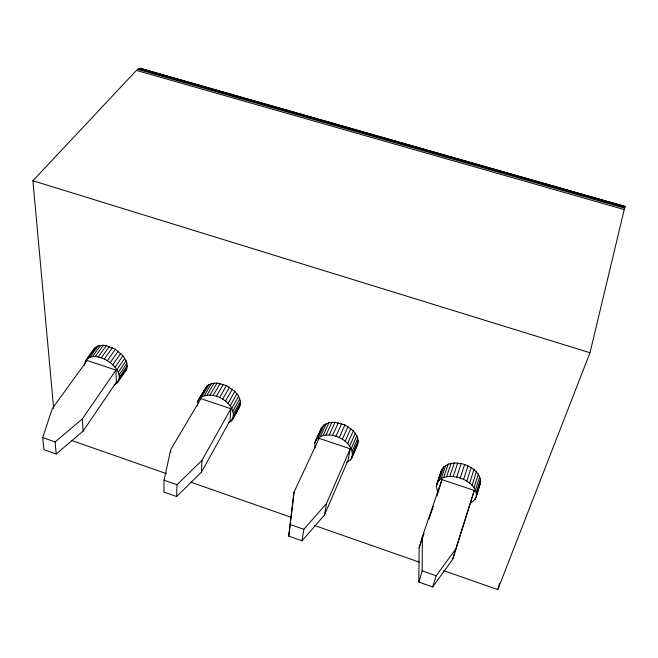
<?xml version="1.0" encoding="UTF-8"?>
<svg xmlns="http://www.w3.org/2000/svg" width="658" height="658" viewBox="0 0 658 658"><rect width="100%" height="100%" fill="white"/><g stroke="black" fill="none" stroke-linecap="round" stroke-linejoin="round"><path stroke-width="0.99" d="M418.809 582.059L422.156 570.84L422.387 536.583L441.929 479.592L474.295 490.465L452.564 559.547L432.651 586.952L418.809 582.059L419.13 547.925L422.387 536.583M164.048 480.208L163.9 492.044L176.657 496.551L201.406 472.214L230.004 420.61L230.884 408.733L200.92 398.666L170.759 449.579L164.048 480.208L176.961 484.74L201.99 460.378L230.884 408.733M170.71 452.556L170.743 450.574M176.657 496.551L176.961 484.74M346.544 462.5L350.566 459.802L351.841 457.952L357.368 445.063L358.248 440.605L356.842 435.637L353.288 430.76L344.924 424.928L335.054 422.28L328.992 422.675L324.221 424.764L321.31 428.268L315.379 440.942L314.738 443.089L315.174 447.859M443.558 570.626L497.802 589.609L590.004 352.737L624.977 206.415L140.927 68.572L138.805 68.638L136.436 70.398L32.9 180.744L53.66 408.478M201.406 472.214L201.99 460.378M84.298 365.486C88.262 341.543 134.355 371.828 114.138 384.971M351.841 457.952C356.332 440.523 325.932 426.507 315.379 440.942M117.223 383.104L126.311 369.911L127.265 365.741L126.106 360.831L122.964 355.772L115.389 349.275L106.3 345.647L103.372 345.277L98.215 345.886L94.497 348.189L85.079 361.258M288.747 536.13L294.036 492.2L319.105 438.351L350.237 448.805L347.983 460.452L324.468 515L302.03 540.818L288.747 536.13L294.036 492.2M437.504 491.312L436.369 486.451L436.698 484.165L441.337 470.774L443.755 466.818L448.254 464.104L454.308 462.961L461.184 463.553L464.663 464.499L471.161 467.517L473.974 469.499L478.3 474.105L480.463 479.073L480.225 483.778L476.022 497.407L475.002 499.471L471.334 502.737M441 473.061L441.337 470.774M302.03 540.818L303.881 529.312L326.541 503.444L350.237 448.805M228.877 422.716L232.323 419.894L239.068 407.697L240.524 403.617L240.433 401.248L238.624 396.231L234.824 391.346L226.475 385.572L217.033 383.055L211.432 383.565L207.212 385.761L198.642 399.414L197.729 401.364L197.532 405.928M204.597 390.827L205.781 387.414M324.468 515L326.541 503.444M476.022 497.407L480.653 481.491M232.323 419.894C238.788 403.469 210.609 387.241 198.642 399.414M497.802 589.609L499.406 583.662M438.878 490.103L441.929 479.592M320.66 430.414L321.31 428.268M476.441 495.12L476.244 492.702L480.463 479.073M475.002 499.471L475.602 497.53M476.203 495.581L478.909 486.83M452.564 559.547L474.295 490.465M476.244 492.702L475.438 490.202L479.674 476.581M475.438 490.202L474.04 487.718L478.3 474.105M432.651 586.952L436.18 575.766L456.249 548.295M474.04 487.718L472.09 485.324L476.384 471.72M472.09 485.324L469.656 483.087L473.974 469.499M469.656 483.087L466.802 481.088L471.161 467.517M466.802 481.088L463.627 479.378L468.019 465.831M463.627 479.378L460.23 478.029L464.663 464.499M42.704 437.586L52.278 408.61L87.127 360.461L115.981 370.15L116.367 382.224L83.089 431.072L56.218 454.02L43.963 449.694L42.704 437.586L55.099 441.946L82.299 418.99L115.981 370.15M436.698 484.165C439.56 476.31 449.669 475.545 456.71 477.066L461.184 463.553M92.885 351.224L94.497 348.189M453.189 476.524L457.688 463.043M449.768 476.425L454.308 462.961M446.56 476.77L451.125 463.314M443.656 477.535L448.254 464.104M441.156 478.695L445.77 465.28M419.13 547.925L424.073 533.465M429.024 519.006L433.318 506.479M436.945 495.877L438.598 491.057M437.628 482.067L442.258 468.669M436.369 486.451L440.671 474.015M439.125 480.225L443.755 466.818M352.713 453.502L358.248 440.605M350.566 459.802L352.145 456.126M352.935 454.283L354.119 451.52M354.909 449.685L356.093 446.922M352.565 455.83L358.092 442.933M352.277 451.043L357.829 438.154M351.265 448.526L356.842 435.637M349.711 446.025L355.312 433.145M347.654 443.624L353.288 430.76M345.162 441.395L350.829 428.547M342.308 439.412L348.008 426.581M339.191 437.743L344.924 424.928M335.893 436.427L341.666 423.637M332.537 435.514L338.344 422.74M329.214 435.037L335.054 422.28M326.031 434.996L331.903 422.255M323.094 435.399L328.992 422.675M320.495 436.229L326.401 423.522M314.738 443.089L322.502 426.359M318.299 437.455L324.221 424.764M479.213 485.859L480.225 483.778M233.664 413.454L240.433 401.248M233.771 415.823L240.524 403.617M230.826 421.49L234.199 415.395M233.319 417.995L240.055 405.789M233.006 410.962L239.792 398.764M231.813 408.429L238.624 396.231M230.111 405.912L236.946 393.731M227.956 403.51L234.824 391.346M225.414 401.298L232.315 389.141M222.56 399.34L229.502 387.2M219.492 397.695L226.475 385.572M216.301 396.42L223.317 384.313M213.093 395.548L220.134 383.466M209.96 395.121L217.033 383.055M207.007 395.137L214.105 383.088M204.325 395.598L211.432 383.565M197.729 401.364L204.86 389.363M200.081 397.777L207.212 385.761M201.99 396.486L209.112 384.461M119.18 379.51L127.043 367.954M119.049 374.896L126.945 363.339M119.378 377.297L127.265 365.741M356.513 446.305L357.368 445.063M118.177 372.379L126.106 360.831M116.811 369.821L124.765 358.281M114.977 367.304L122.964 355.772M112.732 364.902L120.751 353.387M110.141 362.698L118.201 351.199M107.295 360.757L115.389 349.275M104.285 359.145L112.403 347.671M101.192 357.903L109.343 346.453M98.116 357.08L106.3 345.647M95.163 356.694L103.372 345.277M89.973 357.278L98.215 345.886M92.424 356.768L100.649 345.36M87.892 358.223L96.142 346.84M126.311 369.911L123.951 372.412M624.977 206.415L617.796 204.745M238.064 408.766L239.068 407.697M456.71 477.066L460.23 478.029M139.907 68.391L625.1 206.563M213.916 89.71L140.927 68.572M215.89 90.278L227.742 93.65M229.716 94.209L241.568 97.59M243.542 98.149L255.386 101.521M257.36 102.089L308.709 116.713M310.691 117.272L322.535 120.653M324.509 121.212L336.361 124.584M338.335 125.152L350.188 128.524M352.162 129.091L364.014 132.464M365.988 133.023L377.84 136.403M379.814 136.963L403.51 143.715M405.484 144.275L417.337 147.655M419.31 148.214L507.195 173.243M509.169 173.811L601.996 200.246M603.97 200.805L615.822 204.186M138.805 68.638L625.075 207.163M137.637 69.312L624.894 208.199M136.436 70.398L624.565 209.647M32.9 180.744L590.004 352.737M71.574 440.449L166.507 473.67M190.73 482.15L291.469 517.402M314.721 525.536L419.335 562.154M290.425 524.582L303.881 529.312M422.156 570.84L436.18 575.766M55.099 441.946L56.218 454.02M82.299 418.99L83.089 431.072"/></g></svg>
